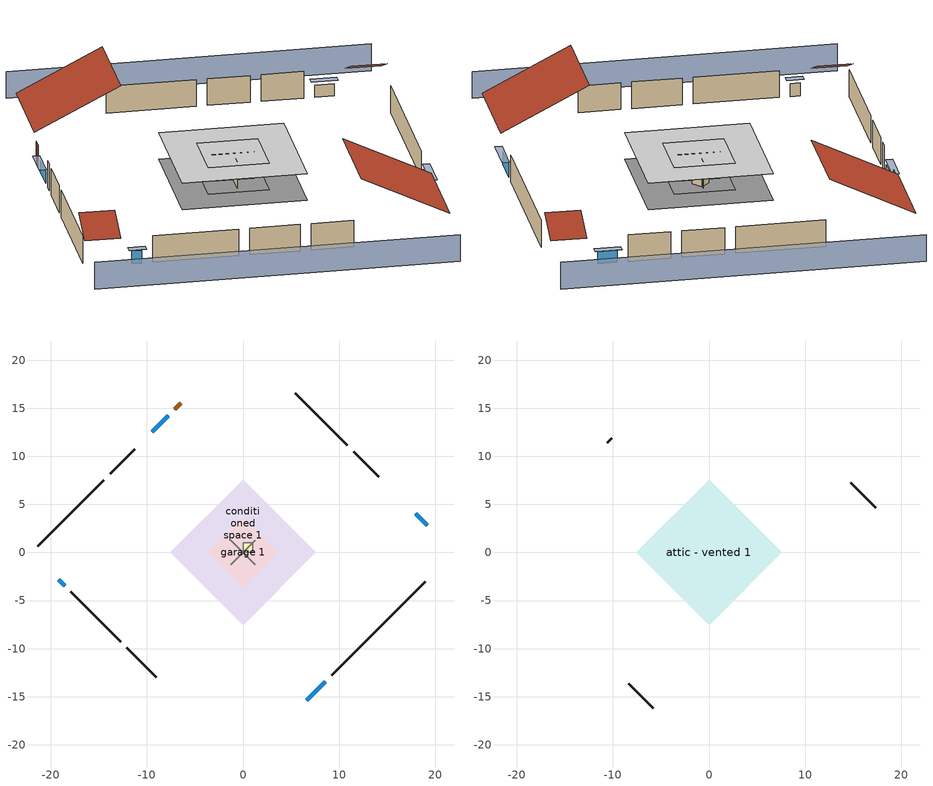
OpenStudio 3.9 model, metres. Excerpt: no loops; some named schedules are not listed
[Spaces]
garage 1
 floor foundation (Slab1 construction): -3.66,0 0,3.66 3.66,0 0,-3.66 z0
 wall outside (Wall1 construction): -17.9,-4.09 -12.73,-9.27 z0:2.44
 wall outside (Wall2 construction): -11.24,10.76 -13.82,8.17 z0:2.44
 wall outside (Wall12 construction): 14.1,7.89 11.52,10.48 z0:2.44
 wall to conditioned space 1 (Wall5 construction Reversed): -1.29,-1.29 1.29,1.29 z0:2.44
 wall to conditioned space 1 (Wall6 construction Reversed): 1.29,-1.29 -1.29,1.29 z0:2.44
conditioned space 1
 floor foundation (Slab2 construction): -7.55,0 0,7.55 7.55,0 0,-7.55 z0
 wall outside (Wall3 construction): 9.21,-12.78 18.96,-3.04 z0:2.44
 wall outside (Wall4 construction): -12.07,-9.92 -9.01,-12.99 z0:2.44
 wall outside (Wall7 construction): -14.48,7.51 -21.34,0.66 z0:2.44
 wall outside (Wall8 construction): 10.86,11.13 5.44,16.55 z0:2.44
 wall outside (AdiabaticWallConstruction): 6.63,-15.37 8.56,-13.44 z0:1.22; -19.18,-2.82 -18.56,-3.44 z0:1.19; -7.77,14.22 -9.44,12.55 z0:1.07; 19.18,2.82 17.98,4.01 z0:1.1
 wall outside (AdiabaticWallConstruction 1): -6.47,15.53 -7.11,14.88 z0:2.03
 window (WindowConstruction): 6.63,-15.37 8.55,-13.44 z0:1.22
 window (WindowConstruction 1): -19.18,-2.82 -18.56,-3.44 z0:1.19
 window (WindowConstruction 2): -7.77,14.22 -9.44,12.56 z0:1.07
 window (WindowConstruction 3): 19.18,2.82 17.98,4.01 z0:1.1
 door (Door): -6.47,15.53 -7.11,14.88 z0:2.03
central ac and furnace airloop ret air space
 floor adiabatic (AdiabaticConst): 0,0 0,1 1,1 1,0 z0
 wall adiabatic (AdiabaticConst): 0,1 0,0 1,0 1,1 0,1 z0:1
 ceiling adiabatic (AdiabaticConst): 1,0 1,1 0,1 0,0 z1
attic - vented 1
 floor to garage 1 (Floor1 construction): -3.66,0 0,3.66 3.66,0 0,-3.66 z2.44
 floor to conditioned space 1 (Floor2 construction Reversed): -7.55,0 0,7.55 7.55,0 0,-7.55 z2.44
 wall outside (Wall9 construction): -8.35,-13.64 -5.78,-16.21 z0:2.44
 wall outside (Wall10 construction): 17.33,4.67 14.76,7.23 z0:2.44
 wall outside (Wall11 construction): -10.1,11.9 -10.58,11.41 z0:2.44
 roof outside (Roof1 construction): 5.97,-16.03,2.44 0.63,-10.69,6.21 -5.34,-16.66,6.21 0,-21.99,2.44
 roof outside (Roof2 construction): -19.83,-2.16,2.44 -17.9,-0.23,3.81 -20.06,1.93,3.81 -21.99,0,2.44
 roof outside (Roof3 construction): 19.83,2.16,2.44 17.9,0.23,3.81 20.06,-1.93,3.81 21.99,0,2.44
 roof outside (Roof4 construction): -5.81,16.18,2.44 -0.61,10.99,6.11 5.2,16.8,6.11 0,21.99,2.44
shading: 25.23,3.23 3.23,25.23 / -25.23,-3.23 -3.23,-25.23 z0:2.44; 8.77,-13.22 6.41,-15.58 6.84,-16.01 9.2,-13.65 z1.52; -18.34,-3.65 -19.39,-2.6 -19.82,-3.03 -18.77,-4.08 z1.49; -9.65,12.34 -7.55,14.44 -7.99,14.87 -10.09,12.77 z1.37; 17.77,4.23 19.39,2.6 19.82,3.03 18.2,4.66 z1.4
[Site]
Portland Intl Arpt_OR: Latitude {deg}=45.59; Longitude {deg}=-122.6; Time Zone {hr}=-8; Elevation {m}=33; Terrain=Suburbs; Keep Site Location Information=Yes
[Site:GroundTemperature:Shallow]
10.2558, 8.96328, 8.85977, 9.47314, 11.9355, 14.3863, 16.5111, 17.8571, 17.9714, 16.8767, 14.8061, 12.4304
[Site:WaterMainsTemperature]
Calculation Method=Schedule; Temperature Schedule=mains temperature schedule
[Building]
Building 1
[Material] Roughness=Rough
Name | Thickness {m} | Conductivity {W/m-K} | Density {kg/m3} | Specific Heat {J/kg-K} | Thermal Absorptance | Solar Absorptance | Visible Absorptance
asphalt or fiberglass shingles | 0.00635 | 0.162714 | 1121.4 | 1465.45 | 0.9 | 0.85 | 0.85
roof rigid ins | 0.00281632 | 0.029427 | 32.04 | 1214.23 | 0.9 | 0.7 | 0.7
osb sheathing 0.5 in. | 0.0127 | 0.115458 | 512.64 | 1214.23 | 0.9 | 0.6 | 0.6
fiber cement siding | 0.009525 | 0.258207 | 347.634 | 1004.88 | 0.9 | 0.5 | 0.5
osb sheathing 0.5 in. 1 | 0.0127 | 0.115458 | 512.64 | 1214.23 | 0.9 | 0.7 | 0.7
wall stud and cavity | 0.1397 | 0.346631 | 139.0536 | 1170.24 | 0.9 | 0.6 | 0.6
wall stud and cavity 1 | 0.1397 | 0.551395 | 139.0536 | 1170.24 | 0.9 | 0.7 | 0.7
gypsum board | 0.0127 | 0.160291 | 801 | 837.4 | 0.9 | 0.6 | 0.6
osb sheathing 0.5 in. 2; osb sheathing 0.5 in. 3 | 0.0127 | 0.115458 | 512.64 | 1214.23
wall stud and cavity 2 | 0.1397 | 0.680805 | 139.0536 | 1170.24 | 0.9 | 0.7 | 0.7
ceiling stud and cavity | 0.1397 | 1.39189 | 65.682 | 1177.47 | 0.9 | 0.7 | 0.7
ceiling loosefill ins | 0.254 | 0.0480833 | 16.02 | 1046.75 | 0.9 | 0.7 | 0.7
ceiling stud and cavity 1 | 0.1397 | 0.104117 | 65.682 | 1177.47 | 0.9 | 0.7 | 0.7
concrete 4.0 in. | 0.1016 | 1.803125 | 2242.8 | 837.4 | 0.9 | 0.7 | 0.7
floor covering | 0.0127 | 0.0450781 | 54.468 | 1339.84 | 0.9 | 0.9 | 0.9
wood siding; wood siding 1 | 0.0254 | 0.102417 | 544.68 | 1172.36
wall rigid ins | 0.512978 | 0.029427 | 32.04 | 1214.23 | 0.9 | 0.7 | 0.7
wall stud and cavity 3 | 0.0889 | 0.380278 | 52.3479 | 1209.89 | 0.9 | 0.7 | 0.7
door material | 0.04445 | 0.0612267 | 512.64 | 1214.23 | 0.9 | 0.7 | 0.7
wall stud and cavity 4 | 0.0889 | 0.391764 | 83.0341 | 1211.67 | 0.9 | 0.7 | 0.7
furniture material conditioned space 1; furniture material garage 1 | 0.1524 | 0.115458 | 640.8 | 1214.23 | 0.9 | 0.6 | 0.6
[Construction]
Roof1 construction; Roof2 construction; Roof3 construction; Roof4 construction: asphalt or fiberglass shingles, roof rigid ins, osb sheathing 0.5 in.
Wall1 construction; Wall2 construction: fiber cement siding, osb sheathing 0.5 in. 1, wall stud and cavity
Wall3 construction; Wall4 construction: fiber cement siding, osb sheathing 0.5 in. 1, wall stud and cavity 1, gypsum board
Wall5 construction Reversed: gypsum board, wall stud and cavity 2, osb sheathing 0.5 in. 2
Wall6 construction Reversed: gypsum board, wall stud and cavity 2, osb sheathing 0.5 in. 3
Wall7 construction; Wall8 construction: fiber cement siding, osb sheathing 0.5 in. 2, wall stud and cavity 1, gypsum board
Wall9 construction; Wall10 construction; Wall11 construction; Wall12 construction: fiber cement siding, osb sheathing 0.5 in. 2, wall stud and cavity
Floor1 construction: ceiling stud and cavity
Floor2 construction Reversed: gypsum board, ceiling stud and cavity 1, ceiling loosefill ins
Slab1 construction: concrete 4.0 in.
Slab2 construction: concrete 4.0 in., floor covering
WindowConstruction; WindowConstruction 1; WindowConstruction 2; WindowConstruction 3: WindowMaterial
AdiabaticWallConstruction: wood siding, wall rigid ins, wall stud and cavity 3, gypsum board
Door: door material
AdiabaticWallConstruction 1: wood siding 1, wall rigid ins, wall stud and cavity 3, gypsum board
PartitionWallConstruction: gypsum board, wall stud and cavity 4, gypsum board
furniture construction conditioned space 1: furniture material conditioned space 1
furniture construction garage 1: furniture material garage 1
AdiabaticConst: Adiabatic
[WindowMaterial:SimpleGlazingSystem]
WindowMaterial: U-Factor {W/m2-K}=2.15764; Solar Heat Gain Coefficient=0.44
[Material:NoMass]
Adiabatic: Roughness=Rough; Thermal Resistance {m2-K/W}=176.1
[ThermalZone] Multiplier=1; Use Ideal Air Loads=No
Name | Volume {m3} | Thermostat
conditioned space | 278.185 | conditioned space temperature setpoint
attic - vented | 124.583
garage | 65.242
central ac and furnace airloop ret air zone | 1
[Sizing:Zone] Zone Cooling Design Supply Air Temperature Input Method=SupplyAirTemperature; Zone Cooling Design Supply Air Temperature {C}=14; Zone Cooling Design Supply Air Temperature Difference {deltaC}=11.11; Zone Heating Design Supply Air Temperature Input Method=SupplyAirTemperature; Zone Heating Design Supply Air Temperature {C}=40; Zone Heating Design Supply Air Temperature Difference {deltaC}=11.11; Zone Cooling Design Supply Air Humidity Ratio {kg-H2O/kg-air}=0.0085; Zone Heating Design Supply Air Humidity Ratio {kg-H2O/kg-air}=0.008; Cooling Design Air Flow Method=DesignDay; Heating Design Air Flow Method=DesignDay; Account for Dedicated Outdoor Air System=No; Dedicated Outdoor Air System Control Strategy=NeutralSupplyAir; Dedicated Outdoor Air Low Setpoint Temperature for Design {C}=autosize; Dedicated Outdoor Air High Setpoint Temperature for Design {C}=autosize; Zone Load Sizing Method=Sensible Load Only No Latent Load; Zone Latent Cooling Design Supply Air Humidity Ratio Input Method=HumidityRatioDifference; Zone Cooling Design Supply Air Humidity Ratio Difference {kgWater/kgDryAir}=0.005; Zone Latent Heating Design Supply Air Humidity Ratio Input Method=HumidityRatioDifference; Zone Humidification Design Supply Air Humidity Ratio Difference {kgWater/kgDryAir}=0.005; Sizing Option=Coincident
attic - vented; garage; central ac and furnace airloop ret air zone
[Space]
Name | Thermal Zone | Volume {m3}
conditioned space 1 | conditioned space | 278.185
attic - vented 1 | attic - vented | 124.583
garage 1 | garage | 65.242
central ac and furnace airloop ret air space | central ac and furnace airloop ret air zone
[ThermostatSetpoint:DualSetpoint]
conditioned space temperature setpoint: Heating Setpoint Temperature Schedule=heating setpoint; Cooling Setpoint Temperature Schedule=cooling setpoint; Temperature Difference Between Cutout And Setpoint {deltaC}=0
[Foundation:Kiva] Wall Height Above Grade {m}=0.1016; Wall Depth Below Slab {m}=0.2032
Name | Initial Indoor Air Temperature {C}
Foundation Kiva 1 | 13.4258
Foundation Kiva 2 | 20
[Foundation:Kiva:Settings]
Soil Conductivity {W/m-K}=1.9041; Soil Density {kg/m3}=1842.3; Soil Specific Heat {J/kg-K}=418.7; Ground Solar Absorptivity=0.9; Ground Thermal Absorptivity=0.9; Ground Surface Roughness {m}=0.03; Far-Field Width {m}=40; Deep-Ground Boundary Condition=ZeroFlux; Deep-Ground Depth {m}=40; Minimum Cell Dimension {m}=0.2; Maximum Cell Growth Coefficient=3; Simulation Timestep=Timestep
[SurfaceProperty:ExposedFoundationPerimeter] Exposed Perimeter Calculation Method=TotalExposedPerimeter
Name | Total Exposed Perimeter {m}
Slab1 | 14.6304
Slab2 | 39.80688
[SurfaceProperty:IncidentSolarMultiplier] Incident Solar Multiplier=1; Incident Solar Multiplier Schedule=trans schedule winter=0.85 summer=0.7
Window1; Window2; Window3; Window4
[InternalMass:Definition] Design Level Calculation Method=SurfaceArea
Name | Construction | Surface Area {m2}
partition wall mass | PartitionWallConstruction | 114.085
furniture mass conditioned space 1 | furniture construction conditioned space 1 | 45.63397
furniture mass garage 1 | furniture construction garage 1 | 2.67561
[InternalMass] Multiplier=1
Name | Internal Mass Definition | Space or SpaceType
partition wall mass | partition wall mass | conditioned space 1
furniture mass conditioned space 1 | furniture mass conditioned space 1 | conditioned space 1
furniture mass garage 1 | furniture mass garage 1 | garage 1
[Fan:SystemModel]
central ac and furnace supply fan: Availability Schedule=Always On Discrete; Design Maximum Air Flow Rate {m3/s}=0.449766; Speed Control Method=Discrete; Electric Power Minimum Flow Rate Fraction=0.2; Design Pressure Rise {Pa}=500; Motor Efficiency=1; Motor In Air Stream Fraction=1; Design Electric Power Consumption {W}=autosize; Design Power Sizing Method=PowerPerFlow; Electric Power Per Unit Flow Rate {W/(m3/s)}=794.58; Electric Power Per Unit Flow Rate Per Unit Pressure {W-s/m3-Pa}=1.66667; Fan Total Efficiency=0.7; Motor Loss Radiative Fraction=0; Speed Flow Fraction 1=0.87828; Speed Electric Power Fraction 1=0.67748; Speed Flow Fraction 2=1; Speed Electric Power Fraction 2=1
[EnergyManagementSystem:Sensor]
Name | Output Variable or Output Meter Index Key | Output Variable or Output Meter
central_ac_and_furnace_supply_fan_s; central_ac_and_furnace_supply_fan_s_1 | central ac and furnace supply fan | Fan Electricity Energy
water_heater_T_set | water heater setpoint | Schedule Value
out_pb_s |  | Site Outdoor Air Barometric Pressure
out_wt_s |  | Site Outdoor Air Humidity Ratio
site_vw_s |  | Site Wind Speed
cool_season | cooling season schedule | Schedule Value
central_ac_and_furnace_airloop_Fan_RTF_s | central ac and furnace supply fan | Fan Runtime Fraction Speed 1
central_ac_and_furnace_airloop_Fan_RTF_s_1 | central ac and furnace supply fan | Fan Runtime Fraction Speed 2
central_ac_and_furnace_airloop_AH_MFR_s | Node 6 | System Node Mass Flow Rate
central_ac_and_furnace_airloop_AH_VFR_s | Node 6 | System Node Current Density Volume Flow Rate
central_ac_and_furnace_airloop_AH_Tout_s | Node 6 | System Node Temperature
central_ac_and_furnace_airloop_AH_Wout_s | Node 6 | System Node Humidity Ratio
central_ac_and_furnace_airloop_RA_T_s | Node 9 | System Node Temperature
central_ac_and_furnace_airloop_Ra_W_s | Node 9 | System Node Humidity Ratio
central_ac_and_furnace_airloop_0_DZ_T_s | attic - vented | Zone Air Temperature
central_ac_and_furnace_airloop_0_DZ_W_s | attic - vented | Zone Mean Air Humidity Ratio
natural_vent_s | natural vent schedule | Schedule Value
htg_sp_s | heating setpoint | Schedule Value
clg_sp_s | cooling setpoint | Schedule Value
mech_vent_range_fan_0_sch_s | mech vent range fan 0 schedule | Schedule Value
mech_vent_bath_fan_0_sch_s | mech vent bath fan 0 schedule | Schedule Value
clothes_dryer_exhaust_0_sch_s | clothes_dryer | Schedule Value
htg_load_cond |  | Heating:EnergyTransfer:Zone:CONDITIONED SPACE
clg_load_cond |  | Cooling:EnergyTransfer:Zone:CONDITIONED SPACE
htg_load_duct |  | Heating:EnergyTransfer:Zone:CENTRAL AC AND FURNACE AIRLOOP RET AIR ZONE
clg_load_duct |  | Cooling:EnergyTransfer:Zone:CENTRAL AC AND FURNACE AIRLOOP RET AIR ZONE
s_conv | Floor2 | Surface Inside Face Convection Heat Gain Energy
s_ig | Floor2 | Surface Inside Face Internal Gains Radiation Heat Gain Energy
s_sol | Floor2 | Surface Inside Face Solar Radiation Heat Gain Energy
s_lgt | Floor2 | Surface Inside Face Lights Radiation Heat Gain Energy
s_surf | Floor2 | Surface Inside Face Net Surface Thermal Radiation Heat Gain Energy
s_conv_1 | Slab2 | Surface Inside Face Convection Heat Gain Energy
s_ig_1 | Slab2 | Surface Inside Face Internal Gains Radiation Heat Gain Energy
s_sol_1 | Slab2 | Surface Inside Face Solar Radiation Heat Gain Energy
s_lgt_1 | Slab2 | Surface Inside Face Lights Radiation Heat Gain Energy
s_surf_1 | Slab2 | Surface Inside Face Net Surface Thermal Radiation Heat Gain Energy
ss_sol | Door1 | Surface Inside Face Solar Radiation Heat Gain Energy
ss_lgt | Door1 | Surface Inside Face Lights Radiation Heat Gain Energy
ss_conv | Door1 | Surface Inside Face Convection Heat Gain Energy
ss_ig | Door1 | Surface Inside Face Internal Gains Radiation Heat Gain Energy
ss_surf | Door1 | Surface Inside Face Net Surface Thermal Radiation Heat Gain Energy
ss_conv_1 | Window1 | Surface Inside Face Convection Heat Gain Energy
ss_ig_1 | Window1 | Surface Inside Face Internal Gains Radiation Heat Gain Energy
ss_surf_1 | Window1 | Surface Inside Face Net Surface Thermal Radiation Heat Gain Energy
ss_trans_in | Window1 | Surface Window Transmitted Solar Radiation Rate
ss_back_out | Window1 | Surface Window Shortwave from Zone Back Out Window Heat Transfer Rate
ss_trans_out | Window1 | Surface Inside Face Initial Transmitted Diffuse Transmitted Out Window Solar Radiation Rate
ss_conv_2 | Window2 | Surface Inside Face Convection Heat Gain Energy
ss_ig_2 | Window2 | Surface Inside Face Internal Gains Radiation Heat Gain Energy
ss_surf_2 | Window2 | Surface Inside Face Net Surface Thermal Radiation Heat Gain Energy
ss_trans_in_1 | Window2 | Surface Window Transmitted Solar Radiation Rate
ss_back_out_1 | Window2 | Surface Window Shortwave from Zone Back Out Window Heat Transfer Rate
ss_trans_out_1 | Window2 | Surface Inside Face Initial Transmitted Diffuse Transmitted Out Window Solar Radiation Rate
ss_conv_3 | Window3 | Surface Inside Face Convection Heat Gain Energy
ss_ig_3 | Window3 | Surface Inside Face Internal Gains Radiation Heat Gain Energy
ss_surf_3 | Window3 | Surface Inside Face Net Surface Thermal Radiation Heat Gain Energy
ss_trans_in_2 | Window3 | Surface Window Transmitted Solar Radiation Rate
ss_back_out_2 | Window3 | Surface Window Shortwave from Zone Back Out Window Heat Transfer Rate
ss_trans_out_2 | Window3 | Surface Inside Face Initial Transmitted Diffuse Transmitted Out Window Solar Radiation Rate
ss_conv_4 | Window4 | Surface Inside Face Convection Heat Gain Energy
ss_ig_4 | Window4 | Surface Inside Face Internal Gains Radiation Heat Gain Energy
ss_surf_4 | Window4 | Surface Inside Face Net Surface Thermal Radiation Heat Gain Energy
ss_trans_in_3 | Window4 | Surface Window Transmitted Solar Radiation Rate
ss_back_out_3 | Window4 | Surface Window Shortwave from Zone Back Out Window Heat Transfer Rate
ss_trans_out_3 | Window4 | Surface Inside Face Initial Transmitted Diffuse Transmitted Out Window Solar Radiation Rate
s_conv_2 | Wall3 | Surface Inside Face Convection Heat Gain Energy
s_ig_2 | Wall3 | Surface Inside Face Internal Gains Radiation Heat Gain Energy
s_sol_2 | Wall3 | Surface Inside Face Solar Radiation Heat Gain Energy
s_lgt_2 | Wall3 | Surface Inside Face Lights Radiation Heat Gain Energy
s_surf_2 | Wall3 | Surface Inside Face Net Surface Thermal Radiation Heat Gain Energy
s_conv_3 | Wall4 | Surface Inside Face Convection Heat Gain Energy
s_ig_3 | Wall4 | Surface Inside Face Internal Gains Radiation Heat Gain Energy
s_sol_3 | Wall4 | Surface Inside Face Solar Radiation Heat Gain Energy
[ElectricEquipment:Definition] Design Level Calculation Method=EquipmentLevel
Name | Design Level {W} | Fraction Latent | Fraction Radiant | Fraction Lost
ceiling fan | 18.4251 | 0 | 0.558 | 0
clothes washer | 159.672 | 0.03 | 0.162 | 0.7
clothes dryer | 1331.42 | 0.015 | 0.081 | 0.85
dishwasher | 515.594 | 0.3 | 0.18 | 0.4
fridge | 41.5354 | 0 | 0.6 | 0
freezer | 194.914 | 0 | 0.6 | 0
cooking range | 1237.52 | 0.08 | 0.432 | 0.2
misc tv | 301.809 | 0 | 0.6 | 0
misc plug loads | 209.204 | 0.021 | 0.558 | 0.049
misc permanent spa heater | 518.034 | 0 | 0 | 1
misc permanent spa pump | 541.737 | 0 | 0 | 1
whole house fan; mech vent house fan | 0 | 0 | 0 | 1
mech vent house fan cfis | 0 | 0 | 0 | 0
mech vent range fan 0; mech vent bath fan 0 | 30 | 0 | 0 | 1
[ElectricEquipment]
Name | Electric Equipment Definition | Space or SpaceType | Schedule
ceiling fan | ceiling fan | conditioned space 1 | ceiling_fan
clothes washer | clothes washer | conditioned space 1 | clothes_washer
clothes dryer | clothes dryer | conditioned space 1 | clothes_dryer
dishwasher | dishwasher | conditioned space 1 | dishwasher
fridge | fridge | conditioned space 1 | fridge schedule
freezer | freezer | garage 1 | freezer schedule
cooking range | cooking range | conditioned space 1 | cooking_range
misc tv | misc tv | conditioned space 1 | plug_loads_tv
misc plug loads | misc plug loads | conditioned space 1 | plug_loads_other
misc permanent spa heater | misc permanent spa heater | conditioned space 1 | misc permanent spa heater schedule
misc permanent spa pump | misc permanent spa pump | conditioned space 1 | misc permanent spa pump schedule
whole house fan | whole house fan | conditioned space 1 | Always On Discrete
mech vent house fan | mech vent house fan | conditioned space 1 | mech vent house fan schedule
mech vent house fan cfis | mech vent house fan cfis | conditioned space 1 | mech vent house fan cfis schedule
mech vent range fan 0 | mech vent range fan 0 | conditioned space 1 | mech vent range fan 0 schedule
mech vent bath fan 0 | mech vent bath fan 0 | conditioned space 1 | mech vent bath fan 0 schedule
[OtherEquipment:Definition] Design Level Calculation Method=EquipmentLevel
Name | Design Level {W} | Fraction Latent | Fraction Radiant | Fraction Lost
water heater sens; central ac and furnace airloop_0 SupSensLkToCond; central ac and furnace airloop_0 SupCondToLv; central ac and furnace airloop_0 RetCondToRP; central ac and furnace airloop_0 RetSensLkToRP; central ac and furnace airloop_0 SupCondToDZ; central ac and furnace airloop_0 RetCondToDZ; central ac and furnace airloop_0 SupSensLkToDZ; mech vent house fan sensible load | 0 | 0 | 0 | 0
water heater lat; central ac and furnace airloop_0 SupLatLkToCond; central ac and furnace airloop_0 RetLatLkToRP; central ac and furnace airloop_0 SupLatLkToDZ; mech vent house fan latent load | 0 | 1 | 0 | 0
water heater energy adjustment1 | 0.01 | 0 | 0 | 1
clothes dryer 2 | 0 | 0.015 | 0.081 | 0.85
cooking range 2 | 0 | 0.08 | 0.432 | 0.2
general water use sensible | -98.09 | 0 | 0.6 | 0
general water use latent | 99.529 | 1 | 0 | 0
[OtherEquipment]
Name | Other Equipment Definition | Space or SpaceType | Schedule | Fuel Type
water heater sens | water heater sens | conditioned space 1 | Always On Discrete
water heater lat | water heater lat | conditioned space 1 | Always On Discrete
water heater energy adjustment1 | water heater energy adjustment1 | conditioned space 1 | Always On Discrete | Electricity
clothes dryer 1 | clothes dryer 2 | conditioned space 1 | clothes_dryer | Electricity
cooking range 1 | cooking range 2 | conditioned space 1 | cooking_range | Electricity
general water use sensible | general water use sensible | conditioned space 1 | general water use schedule
general water use latent | general water use latent | conditioned space 1 | general water use schedule
central ac and furnace airloop_0 SupSensLkToCond | central ac and furnace airloop_0 SupSensLkToCond | conditioned space 1 | Always On Discrete
central ac and furnace airloop_0 SupLatLkToCond | central ac and furnace airloop_0 SupLatLkToCond | conditioned space 1 | Always On Discrete
central ac and furnace airloop_0 SupCondToLv | central ac and furnace airloop_0 SupCondToLv | conditioned space 1 | Always On Discrete
central ac and furnace airloop_0 RetCondToRP | central ac and furnace airloop_0 RetCondToRP | central ac and furnace airloop ret air space | Always On Discrete
central ac and furnace airloop_0 RetSensLkToRP | central ac and furnace airloop_0 RetSensLkToRP | central ac and furnace airloop ret air space | Always On Discrete
central ac and furnace airloop_0 RetLatLkToRP | central ac and furnace airloop_0 RetLatLkToRP | central ac and furnace airloop ret air space | Always On Discrete
central ac and furnace airloop_0 SupCondToDZ | central ac and furnace airloop_0 SupCondToDZ | attic - vented 1 | Always On Discrete
central ac and furnace airloop_0 RetCondToDZ | central ac and furnace airloop_0 RetCondToDZ | attic - vented 1 | Always On Discrete
central ac and furnace airloop_0 SupSensLkToDZ | central ac and furnace airloop_0 SupSensLkToDZ | attic - vented 1 | Always On Discrete
central ac and furnace airloop_0 SupLatLkToDZ | central ac and furnace airloop_0 SupLatLkToDZ | attic - vented 1 | Always On Discrete
mech vent house fan sensible load | mech vent house fan sensible load | conditioned space 1 | Always On Discrete
mech vent house fan latent load | mech vent house fan latent load | conditioned space 1 | Always On Discrete
[WaterUse:Equipment:Definition]
Name | Peak Flow Rate {m3/s}
clothes washer | 1.51153e-06
dishwasher | 4.07589e-06
[Lights:Definition] Design Level Calculation Method=LightingLevel; Fraction Radiant=0.6; Fraction Visible=0.2; Return Air Fraction=0
Name | Lighting Level {W}
interior lighting | 782.165
garage lighting | 50.7145
[Lights] Fraction Replaceable=1
Name | Lights Definition | Space or SpaceType | Schedule
interior lighting | interior lighting | conditioned space 1 | lighting_interior
garage lighting | garage lighting | garage 1 | lighting_garage
[Exterior:Lights:Definition]
exterior lighting: Design Level {W}=37.1441
[Exterior:Lights]
exterior lighting: Exterior Lights Definition=exterior lighting; Schedule=exterior lighting schedule
[People:Definition]
occupants: Number of People Calculation Method=People; Number of People {people}=5; Fraction Radiant=0.314171; Sensible Heat Fraction=0.56303; Carbon Dioxide Generation Rate {m3/s-W}=0; Enable ASHRAE 55 Comfort Warnings=No; Mean Radiant Temperature Calculation Type=EnclosureAveraged
[People]
occupants: People Definition=occupants; Space or SpaceType=conditioned space 1; Number of People Schedule=occupants; Activity Level Schedule=occupants activity schedule; Multiplier=1
[ZoneMixing] Schedule=Always On Continuous; Design Flow Rate Calculation Method=Flow/Zone; Design Flow Rate {m3/s}=0
Name | Zone or Space | Source Zone or Space
central ac and furnace airloop_0 ZoneMixDZToCond mix | conditioned space | attic - vented
central ac and furnace airloop_0 ZoneMixCondToDZ mix; whole house fan mix | attic - vented | conditioned space
[SpaceInfiltration:DesignFlowRate] Schedule=Always On Discrete; Design Flow Rate Calculation Method=Flow/Space; Design Flow Rate {m3/s}=0
Name | Space or SpaceType
natural vent flow; whole house fan flow; infil flow | conditioned space 1
attic_vented 1 duct leakage imbalance infil flow | attic - vented 1
[SpaceInfiltration:EffectiveLeakageArea] Schedule=Always On Discrete
Name | Space or SpaceType | Effective Air Leakage Area {cm2} | Stack Coefficient | Wind Coefficient
infil garage 1 | garage 1 | 271.837 | 0.000129147 | 4.38083e-05
infil attic - vented 1 | attic - vented 1 | 4694.23 | 0.000184533 | 3.53165e-05
